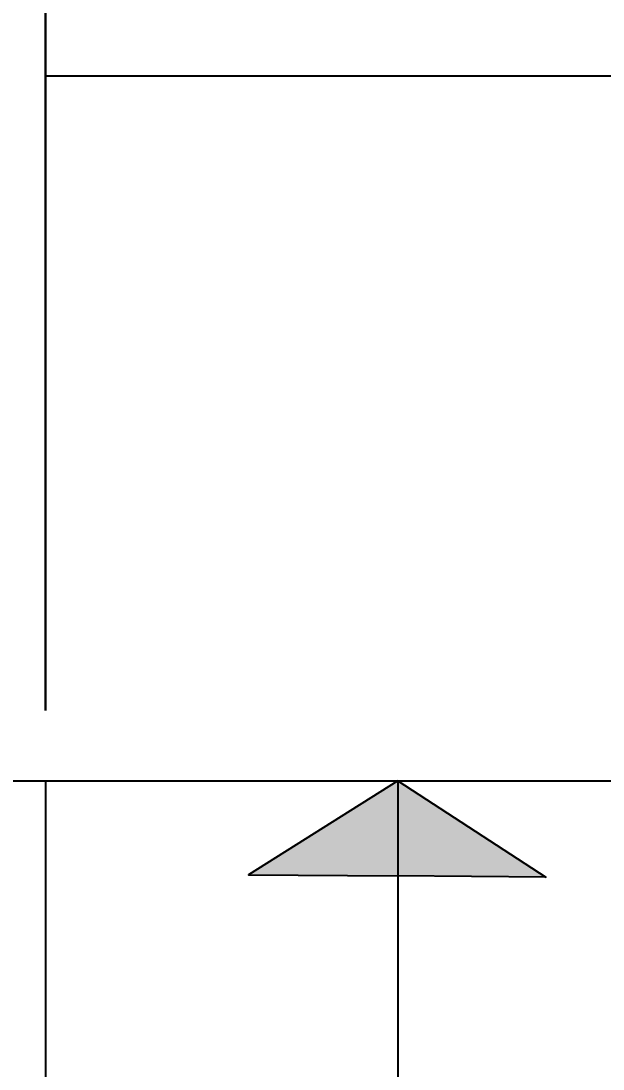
# Model space of a CAD drawing. Header units: millimetres. Extents: x 1217 to 2428, y 234 to 644.
# Drawn here: x 2136.724 to 2137.55, y 376.962 to 378.449 of the extents above; entities that cross this region are included whole.
import ezdxf

# ---------------------------------------------------------------- set-up
doc = ezdxf.new("R2010")
doc.units = ezdxf.units.MM
doc.layers.get('0').update_dxf_attribs({"lineweight": 5})
for name, color, linetype in [('0.1', 251, 'Continuous'), ('0.2', 2, 'Continuous'), ('Muebles', 8, 'Continuous')]:
    doc.layers.add(name, color=color, linetype=linetype)
doc.styles.add('INTERARQ', font='arial.ttf')
doc.dimstyles.new('ESCALA_1-50', dxfattribs={"dimtxt": 0.15, "dimasz": 0.06, "dimexe": 0.18, "dimexo": 0.0625, "dimgap": 0, "dimtad": 0, "dimtih": 1, "dimtoh": 1, "dimzin": 0, "dimdsep": 46, "dimtxsty": 'INTERARQ', "dimblk": 'DIMTICK', "dimcen": 0, "dimse1": 1, "dimse2": 1, "dimclrd": 256, "dimclre": 1, "dimclrt": 2, "dimadec": 0, "dimazin": 0, "dimtfac": 4.5, "dimtofl": 0, "dimtmove": 2, "dimatfit": 3, "dimldrblk": 'DIMTICK', "dimfxl": 1, "dimtolj": 1, "dimtzin": 0, "dimarcsym": 0})

# ---------------------------------------------------------------- blocks, each defined once
blk = doc.blocks.new('DIMTICK')
at = {"color": 1}
for p, q in [((0, 1), (0, -1)), ((-1, 0), (1, 0))]:
    blk.add_line(p, q, dxfattribs=at)
at = {"color": 3, "const_width": 0.141}
blk.add_lwpolyline([(0.707, 0.707), (-0.707, -0.707)], dxfattribs=at)
blk = doc.blocks.new('*D1635')
at = {"layer": '0.1', "lineweight": -2, "ltscale": 3, "transparency": 16777216}
for p, q in [((2113.6716, 374.447), (2129.2484, 374.447)), ((2145.3316, 374.447), (2129.7548, 374.447))]:
    blk.add_line(p, q, dxfattribs=at)
at = {"layer": 'Defpoints', "color": 0, "ltscale": 3, "transparency": 16777216}
for p in [(2145.3916, 377.6495, 0), (2113.6116, 376.671, 0), (2145.3916, 374.447)]:
    blk.add_point(p, dxfattribs=at)
at = {"layer": '0.1', "lineweight": -2, "ltscale": 3, "transparency": 16777216, "xscale": 0.06, "yscale": 0.06, "zscale": 0.06, "rotation": 180}
blk.add_blockref('DIMTICK', (2113.6116, 374.447), dxfattribs=at)
at = {"layer": '0.1', "lineweight": -2, "ltscale": 3, "transparency": 16777216, "xscale": 0.06, "yscale": 0.06, "zscale": 0.06}
blk.add_blockref('DIMTICK', (2145.3916, 374.447), dxfattribs=at)
at = {"layer": '0.1', "color": 2, "ltscale": 3, "transparency": 16777216, "insert": (2129.5016, 374.447), "char_height": 0.15, "attachment_point": 5, "style": 'INTERARQ'}
blk.add_mtext('\\A1;31.78', dxfattribs=at)

msp = doc.modelspace()

# ---------------------------------------------------------------- hatches: boundary and pattern name
at = {"layer": 'Muebles', "linetype": 'ByBlock'}
h = msp.add_hatch(color=256, dxfattribs=at)
h.paths.add_polyline_path([(2137.46907, 377.23471), (2137.25803, 377.23618), (2137.25896, 377.37099)])
h.paths.add_polyline_path([(2137.25896, 377.37099), (2137.25803, 377.23618), (2137.04698, 377.23765)])

# ---------------------------------------------------------------- linework, layer by layer
at = {"layer": '0.1', "ltscale": 3}
for p, q in [((2136.75896, 377.47099, 0), (2136.75896, 382.37099, 0)), ((2135.25915, 377.37099, 0), (2136.75896, 377.37099, 0))]:
    msp.add_line(p, q, dxfattribs=at)
at = {"layer": '0.1', "ltscale": 3, "elevation": 0}
for points in [[(2136.75896, 382.37099), (2136.75896, 377.47099)], [(2137.75896, 378.37099), (2136.75896, 378.37099)], [(2136.75896, 377.37099), (2137.75896, 377.37099)], [(2137.25896, 377.37099), (2137.25896, 376.17099)]]:
    msp.add_lwpolyline(points, dxfattribs=at)
at = {"layer": '0.2', "ltscale": 3, "elevation": 0}
msp.add_lwpolyline([(2135.95896, 377.37099), (2136.75896, 377.37099), (2136.75896, 376.17099)], dxfattribs=at)
at = {"layer": 'Muebles', "linetype": 'ByBlock', "elevation": 0}
for points in [[(2137.25896, 377.37099), (2137.04698, 377.23765), (2137.25803, 377.23618)], [(2137.25896, 377.37099), (2137.46907, 377.23471), (2137.25803, 377.23618)]]:
    msp.add_lwpolyline(points, dxfattribs=at)

# ---------------------------------------------------------------- dimensions: what is measured, and where the dimension line sits
at = {"layer": '0.1', "ltscale": 3}
dim = msp.add_linear_dim(base=(2145.3916, 374.44702), p1=(2113.61159, 376.67099, 0), p2=(2145.3916, 377.64948, 0), dimstyle='ESCALA_1-50', dxfattribs=at)
dim.commit()
dim.dimension.update_dxf_attribs({"geometry": '*D1635', "text_midpoint": (2129.5016, 374.44702)})

doc.saveas('drawing.dxf')
